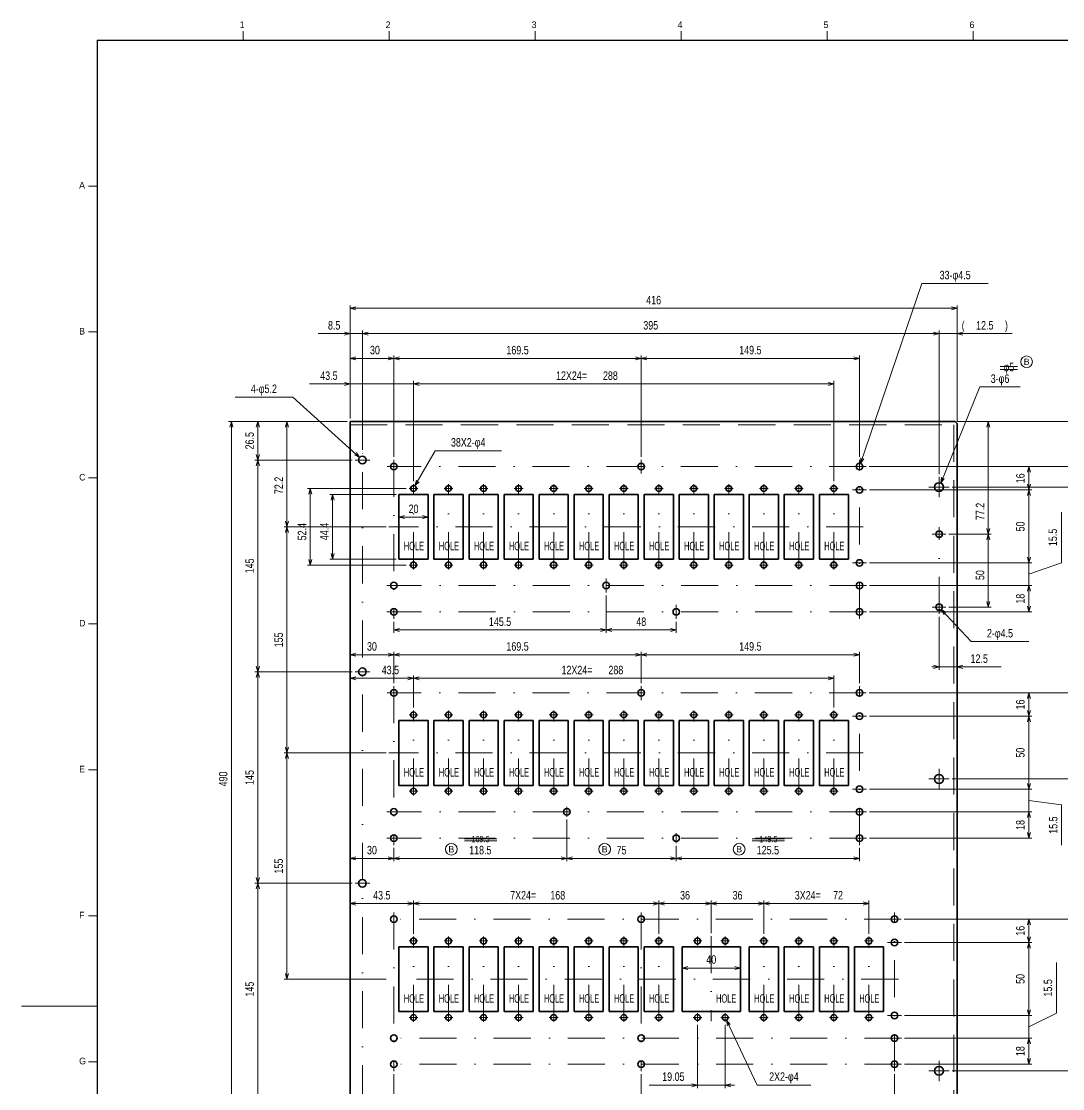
# Model space of a CAD drawing. Header units: millimetres. Extents: x 10 to 832, y 7 to 590.
# Drawn here: x 9.5 to 366.2, y 224.8 to 590.4 of the extents above; entities that cross this region are included whole.
import ezdxf
from ezdxf.enums import TextEntityAlignment as Align

# ---------------------------------------------------------------- set-up
doc = ezdxf.new("R2010")
doc.units = ezdxf.units.MM
doc.linetypes.add('DASHDOT', pattern=[25.3, 12.7, -6.3, 0, -6.3])
doc.linetypes.add('DASHED', pattern=[19, 12.7, -6.3])
for name, color, linetype in [('GR1_01', 7, 'Continuous'), ('GR1_05', 7, 'Continuous'), ('GR1_16', 7, 'Continuous'), ('図面枠B6M', 7, 'Continuous')]:
    doc.layers.add(name, color=color, linetype=linetype)
doc.styles.add('HG丸ｺﾞｼｯｸM-PRO', font='')
doc.styles.get('HG丸ｺﾞｼｯｸM-PRO').set_extended_font_data('HG丸ｺﾞｼｯｸM-PRO')

# ---------------------------------------------------------------- blocks, each defined once
blk = doc.blocks.new('BLKF023')
at = {"layer": '図面枠B6M', "color": 4, "linetype": 'Continuous', "lineweight": 13}
for p, q in [((85.5, 587), (85.5, 584)), ((135.5, 587), (135.5, 584)), ((185.5, 587), (185.5, 584)), ((235.5, 587), (235.5, 584)), ((285.5, 587), (285.5, 584)), ((335.5, 587), (335.5, 584)), ((32.5, 534), (35.5, 534)), ((32.5, 484), (35.5, 484)), ((32.5, 434), (35.5, 434)), ((32.5, 384), (35.5, 384)), ((32.5, 334), (35.5, 334)), ((32.5, 284), (35.5, 284)), ((9.5, 253), (35.5, 253)), ((32.5, 234), (35.5, 234))]:
    blk.add_line(p, q, dxfattribs=at)
at = {"layer": '図面枠B6M', "color": 2, "linetype": 'Continuous', "lineweight": 25}
for q in [(35.5, 15), (831.5, 584)]:
    blk.add_line((35.5, 584), q, dxfattribs=at)
at = {"layer": '図面枠B6M', "color": 4, "linetype": 'Continuous', "lineweight": 13, "style": 'HG丸ｺﾞｼｯｸM-PRO'}
for s, width, p in [('1', 1.003994, (84.29, 587.45)), ('2', 1.003994, (134.3, 587.45)), ('3', 1.003994, (184.29, 587.45)), ('4', 1.003994, (234.29, 587.45)), ('5', 1.003994, (284.29, 587.45)), ('6', 1.003994, (334.29, 587.45)), ('A', 1.002405, (29.29, 532.45)), ('B', 1.004704, (29.29, 482.45)), ('C', 1.001214, (29.29, 432.45)), ('D', 1.002334, (29.29, 382.45)), ('E', 1.001589, (29.29, 332.45)), ('F', 0.998986, (29.29, 282.45)), ('G', 1.003714, (29.29, 232.45))]:
    blk.add_text(s, height=2.25, dxfattribs=dict(at, width=width)).set_placement(p, align=Align.BOTTOM_LEFT)
blk = doc.blocks.new('FXTIP_ARROW_S')
at = {"color": 0, "linetype": 'Continuous', "lineweight": -2}
for q in [(-1, 0), (-0.97, 0.26), (-0.97, -0.26)]:
    blk.add_line((0, 0), q, dxfattribs=at)
blk = doc.blocks.new('FXTIP_ARROW_E')
at = {"color": 0, "linetype": 'Continuous', "lineweight": -2}
for q in [(-1, 0), (-0.97, 0.26), (-0.97, -0.26)]:
    blk.add_line((0, 0), q, dxfattribs=at)
blk = doc.blocks.new('BLKF082')
at = {"layer": 'GR1_05', "color": 4, "linetype": 'Continuous', "lineweight": 13}
blk.add_circle((353.84, 473.79), 2, dxfattribs=at)
at = {"layer": 'GR1_05', "color": 4, "linetype": 'Continuous', "lineweight": 13, "style": 'HG丸ｺﾞｼｯｸM-PRO', "width": 1.04272}
blk.add_text('B', height=2.18, dxfattribs=at).set_placement((353.84, 473.79), align=Align.MIDDLE_CENTER)
blk = doc.blocks.new('BLKF083')
at = {"layer": 'GR1_05', "color": 4, "linetype": 'Continuous', "lineweight": 13}
blk.add_circle((156.79, 306.79), 2, dxfattribs=at)
at = {"layer": 'GR1_05', "color": 4, "linetype": 'Continuous', "lineweight": 13, "style": 'HG丸ｺﾞｼｯｸM-PRO', "width": 1.04272}
blk.add_text('B', height=2.18, dxfattribs=at).set_placement((156.79, 306.79), align=Align.MIDDLE_CENTER)
blk = doc.blocks.new('BLKF084')
at = {"layer": 'GR1_05', "color": 4, "linetype": 'Continuous', "lineweight": 13}
blk.add_circle((255.38, 306.79), 2, dxfattribs=at)
at = {"layer": 'GR1_05', "color": 4, "linetype": 'Continuous', "lineweight": 13, "style": 'HG丸ｺﾞｼｯｸM-PRO', "width": 1.04272}
blk.add_text('B', height=2.18, dxfattribs=at).set_placement((255.38, 306.79), align=Align.MIDDLE_CENTER)
blk = doc.blocks.new('BLKF085')
at = {"layer": 'GR1_05', "color": 4, "linetype": 'Continuous', "lineweight": 13}
blk.add_circle((209.31, 306.79), 2, dxfattribs=at)
at = {"layer": 'GR1_05', "color": 4, "linetype": 'Continuous', "lineweight": 13, "style": 'HG丸ｺﾞｼｯｸM-PRO', "width": 1.04272}
blk.add_text('B', height=2.18, dxfattribs=at).set_placement((209.31, 306.79), align=Align.MIDDLE_CENTER)
blk = doc.blocks.new('BLKF106')
at = {"layer": 'GR1_01', "color": 3, "linetype": 'Continuous', "lineweight": 35}
for p, q in [((328.94, 453.37), (122.09, 453.37)), ((122.09, 208.37), (122.09, 453.37)), ((330.09, 209.52), (330.09, 452.22)), ((328.94, 208.37), (122.09, 208.37))]:
    blk.add_line(p, q, dxfattribs=at)
at = {"layer": 'GR1_01', "color": 4, "linetype": 'DASHED', "lineweight": 13}
for p, q in [((122.09, 452.22), (328.94, 452.22)), ((328.94, 452.22), (328.94, 209.52)), ((328.94, 209.52), (122.09, 209.52))]:
    blk.add_line(p, q, dxfattribs=at)
at = {"layer": 'GR1_01', "color": 3, "linetype": 'Continuous', "lineweight": 35}
for centre, start, end in [((328.94, 452.22), 0, 90), ((328.94, 209.52), 270, 0)]:
    blk.add_arc(centre, 1.15, start, end, dxfattribs=at)
blk = doc.blocks.new('BLKF107')
at = {"layer": 'GR1_01', "color": 3, "linetype": 'Continuous', "lineweight": 35}
for p, q in [((148.84, 428.37), (138.84, 428.37)), ((138.84, 428.37), (138.84, 406.17)), ((148.84, 406.17), (148.84, 428.37)), ((160.84, 428.37), (150.84, 428.37)), ((150.84, 428.37), (150.84, 406.17)), ((160.84, 406.17), (160.84, 428.37)), ((172.84, 428.37), (162.84, 428.37)), ((162.84, 428.37), (162.84, 406.17)), ((172.84, 406.17), (172.84, 428.37)), ((184.84, 428.37), (174.84, 428.37)), ((174.84, 428.37), (174.84, 406.17)), ((184.84, 406.17), (184.84, 428.37)), ((196.84, 428.37), (186.84, 428.37)), ((186.84, 428.37), (186.84, 406.17)), ((196.84, 406.17), (196.84, 428.37)), ((208.84, 428.37), (198.84, 428.37)), ((198.84, 428.37), (198.84, 406.17)), ((208.84, 406.17), (208.84, 428.37)), ((220.84, 428.37), (210.84, 428.37)), ((210.84, 428.37), (210.84, 406.17)), ((220.84, 406.17), (220.84, 428.37)), ((232.84, 428.37), (222.84, 428.37)), ((222.84, 428.37), (222.84, 406.17)), ((232.84, 406.17), (232.84, 428.37)), ((244.84, 428.37), (234.84, 428.37)), ((234.84, 428.37), (234.84, 406.17)), ((244.84, 406.17), (244.84, 428.37)), ((256.84, 428.37), (246.84, 428.37)), ((246.84, 428.37), (246.84, 406.17)), ((256.84, 406.17), (256.84, 428.37)), ((268.84, 428.37), (258.84, 428.37)), ((258.84, 428.37), (258.84, 406.17)), ((268.84, 406.17), (268.84, 428.37)), ((280.84, 428.37), (270.84, 428.37)), ((270.84, 428.37), (270.84, 406.17)), ((280.84, 406.17), (280.84, 428.37)), ((292.84, 428.37), (282.84, 428.37)), ((282.84, 428.37), (282.84, 406.17)), ((292.84, 406.17), (292.84, 428.37)), ((138.84, 406.17), (148.84, 406.17)), ((150.84, 406.17), (160.84, 406.17)), ((162.84, 406.17), (172.84, 406.17)), ((174.84, 406.17), (184.84, 406.17)), ((186.84, 406.17), (196.84, 406.17)), ((198.84, 406.17), (208.84, 406.17)), ((210.84, 406.17), (220.84, 406.17)), ((222.84, 406.17), (232.84, 406.17)), ((234.84, 406.17), (244.84, 406.17)), ((246.84, 406.17), (256.84, 406.17)), ((258.84, 406.17), (268.84, 406.17)), ((270.84, 406.17), (280.84, 406.17)), ((282.84, 406.17), (292.84, 406.17))]:
    blk.add_line(p, q, dxfattribs=at)
for centre in [(143.84, 430.37), (155.84, 430.37), (167.84, 430.37), (179.84, 430.37), (191.84, 430.37), (203.84, 430.37), (215.84, 430.37), (227.84, 430.37), (239.84, 430.37), (251.84, 430.37), (263.84, 430.37), (275.84, 430.37), (287.84, 430.37), (143.84, 404.17), (155.84, 404.17), (167.84, 404.17), (179.84, 404.17), (191.84, 404.17), (203.84, 404.17), (215.84, 404.17), (227.84, 404.17), (239.84, 404.17), (251.84, 404.17), (263.84, 404.17), (275.84, 404.17), (287.84, 404.17)]:
    blk.add_circle(centre, 1, dxfattribs=at)
blk = doc.blocks.new('BLKF108')
at = {"layer": 'GR1_01', "color": 3, "linetype": 'Continuous', "lineweight": 35}
for p, q in [((148.84, 350.87), (138.84, 350.87)), ((138.84, 350.87), (138.84, 328.67)), ((148.84, 328.67), (148.84, 350.87)), ((160.84, 350.87), (150.84, 350.87)), ((150.84, 350.87), (150.84, 328.67)), ((160.84, 328.67), (160.84, 350.87)), ((172.84, 350.87), (162.84, 350.87)), ((162.84, 350.87), (162.84, 328.67)), ((172.84, 328.67), (172.84, 350.87)), ((184.84, 350.87), (174.84, 350.87)), ((174.84, 350.87), (174.84, 328.67)), ((184.84, 328.67), (184.84, 350.87)), ((196.84, 350.87), (186.84, 350.87)), ((186.84, 350.87), (186.84, 328.67)), ((196.84, 328.67), (196.84, 350.87)), ((208.84, 350.87), (198.84, 350.87)), ((198.84, 350.87), (198.84, 328.67)), ((208.84, 328.67), (208.84, 350.87)), ((220.84, 350.87), (210.84, 350.87)), ((210.84, 350.87), (210.84, 328.67)), ((220.84, 328.67), (220.84, 350.87)), ((232.84, 350.87), (222.84, 350.87)), ((222.84, 350.87), (222.84, 328.67)), ((232.84, 328.67), (232.84, 350.87)), ((244.84, 350.87), (234.84, 350.87)), ((234.84, 350.87), (234.84, 328.67)), ((244.84, 328.67), (244.84, 350.87)), ((256.84, 350.87), (246.84, 350.87)), ((246.84, 350.87), (246.84, 328.67)), ((256.84, 328.67), (256.84, 350.87)), ((268.84, 350.87), (258.84, 350.87)), ((258.84, 350.87), (258.84, 328.67)), ((268.84, 328.67), (268.84, 350.87)), ((280.84, 350.87), (270.84, 350.87)), ((270.84, 350.87), (270.84, 328.67)), ((280.84, 328.67), (280.84, 350.87)), ((292.84, 350.87), (282.84, 350.87)), ((282.84, 350.87), (282.84, 328.67)), ((292.84, 328.67), (292.84, 350.87)), ((138.84, 328.67), (148.84, 328.67)), ((150.84, 328.67), (160.84, 328.67)), ((162.84, 328.67), (172.84, 328.67)), ((174.84, 328.67), (184.84, 328.67)), ((186.84, 328.67), (196.84, 328.67)), ((198.84, 328.67), (208.84, 328.67)), ((210.84, 328.67), (220.84, 328.67)), ((222.84, 328.67), (232.84, 328.67)), ((234.84, 328.67), (244.84, 328.67)), ((246.84, 328.67), (256.84, 328.67)), ((258.84, 328.67), (268.84, 328.67)), ((270.84, 328.67), (280.84, 328.67)), ((282.84, 328.67), (292.84, 328.67))]:
    blk.add_line(p, q, dxfattribs=at)
for centre in [(143.84, 352.87), (155.84, 352.87), (167.84, 352.87), (179.84, 352.87), (191.84, 352.87), (203.84, 352.87), (215.84, 352.87), (227.84, 352.87), (239.84, 352.87), (251.84, 352.87), (263.84, 352.87), (275.84, 352.87), (287.84, 352.87), (143.84, 326.67), (155.84, 326.67), (167.84, 326.67), (179.84, 326.67), (191.84, 326.67), (203.84, 326.67), (215.84, 326.67), (227.84, 326.67), (239.84, 326.67), (251.84, 326.67), (263.84, 326.67), (275.84, 326.67), (287.84, 326.67)]:
    blk.add_circle(centre, 1, dxfattribs=at)
blk = doc.blocks.new('BLKF109')
at = {"layer": 'GR1_01', "color": 3, "linetype": 'Continuous', "lineweight": 35}
for p, q in [((148.84, 273.37), (138.84, 273.37)), ((138.84, 273.37), (138.84, 251.17)), ((148.84, 251.17), (148.84, 273.37)), ((160.84, 273.37), (150.84, 273.37)), ((150.84, 273.37), (150.84, 251.17)), ((160.84, 251.17), (160.84, 273.37)), ((172.84, 273.37), (162.84, 273.37)), ((162.84, 273.37), (162.84, 251.17)), ((172.84, 251.17), (172.84, 273.37)), ((184.84, 273.37), (174.84, 273.37)), ((174.84, 273.37), (174.84, 251.17)), ((184.84, 251.17), (184.84, 273.37)), ((196.84, 273.37), (186.84, 273.37)), ((186.84, 273.37), (186.84, 251.17)), ((196.84, 251.17), (196.84, 273.37)), ((208.84, 273.37), (198.84, 273.37)), ((198.84, 273.37), (198.84, 251.17)), ((208.84, 251.17), (208.84, 273.37)), ((220.84, 273.37), (210.84, 273.37)), ((210.84, 273.37), (210.84, 251.17)), ((220.84, 251.17), (220.84, 273.37)), ((232.84, 273.37), (222.84, 273.37)), ((222.84, 273.37), (222.84, 251.17)), ((232.84, 251.17), (232.84, 273.37)), ((255.84, 273.37), (235.84, 273.37)), ((235.84, 273.37), (235.84, 251.17)), ((255.84, 251.17), (255.84, 273.37)), ((268.84, 273.37), (258.84, 273.37)), ((258.84, 273.37), (258.84, 251.17)), ((268.84, 251.17), (268.84, 273.37)), ((280.84, 273.37), (270.84, 273.37)), ((270.84, 273.37), (270.84, 251.17)), ((280.84, 251.17), (280.84, 273.37)), ((292.84, 273.37), (282.84, 273.37)), ((282.84, 273.37), (282.84, 251.17)), ((292.84, 251.17), (292.84, 273.37)), ((304.84, 273.37), (294.84, 273.37)), ((294.84, 273.37), (294.84, 251.17)), ((304.84, 251.17), (304.84, 273.37)), ((138.84, 251.17), (148.84, 251.17)), ((150.84, 251.17), (160.84, 251.17)), ((162.84, 251.17), (172.84, 251.17)), ((174.84, 251.17), (184.84, 251.17)), ((186.84, 251.17), (196.84, 251.17)), ((198.84, 251.17), (208.84, 251.17)), ((210.84, 251.17), (220.84, 251.17)), ((222.84, 251.17), (232.84, 251.17)), ((235.84, 251.17), (255.84, 251.17)), ((258.84, 251.17), (268.84, 251.17)), ((270.84, 251.17), (280.84, 251.17)), ((282.84, 251.17), (292.84, 251.17)), ((294.84, 251.17), (304.84, 251.17))]:
    blk.add_line(p, q, dxfattribs=at)
for centre in [(143.84, 275.37), (155.84, 275.37), (167.84, 275.37), (179.84, 275.37), (191.84, 275.37), (203.84, 275.37), (215.84, 275.37), (227.84, 275.37), (241.08, 275.37), (250.61, 275.37), (263.84, 275.37), (275.84, 275.37), (287.84, 275.37), (299.84, 275.37), (143.84, 249.17), (155.84, 249.17), (167.84, 249.17), (179.84, 249.17), (191.84, 249.17), (203.84, 249.17), (215.84, 249.17), (227.84, 249.17), (241.08, 249.17), (250.61, 249.17), (263.84, 249.17), (275.84, 249.17), (287.84, 249.17), (299.84, 249.17)]:
    blk.add_circle(centre, 1, dxfattribs=at)

msp = doc.modelspace()

# ---------------------------------------------------------------- linework, layer by layer
at = {"layer": 'GR1_01', "color": 4, "linetype": 'DASHDOT', "lineweight": 13}
for p, q in [((126.34, 220.07), (126.34, 442.67)), ((128.89, 440.12), (123.79, 440.12)), ((137.09, 440.17), (137.09, 385.74)), ((221.84, 435.57), (221.84, 440.17)), ((296.59, 385.74), (296.59, 440.17)), ((298.89, 437.87), (134.79, 437.87)), ((143.84, 428.87), (143.84, 431.87)), ((143.84, 402.67), (143.84, 431.87)), ((155.84, 428.87), (155.84, 431.87)), ((155.84, 402.67), (155.84, 431.87)), ((167.84, 428.87), (167.84, 431.87)), ((167.84, 402.67), (167.84, 431.87)), ((179.84, 428.87), (179.84, 431.87)), ((179.84, 402.67), (179.84, 431.87)), ((191.84, 428.87), (191.84, 431.87)), ((191.84, 402.67), (191.84, 431.87)), ((203.84, 428.87), (203.84, 431.87)), ((203.84, 402.67), (203.84, 431.87)), ((215.84, 428.87), (215.84, 431.87)), ((215.84, 402.67), (215.84, 431.87)), ((227.84, 428.87), (227.84, 431.87)), ((227.84, 402.67), (227.84, 431.87)), ((239.84, 428.87), (239.84, 431.87)), ((239.84, 402.67), (239.84, 431.87)), ((251.84, 428.87), (251.84, 431.87)), ((251.84, 402.67), (251.84, 431.87)), ((263.84, 428.87), (263.84, 431.87)), ((263.84, 402.67), (263.84, 431.87)), ((275.84, 428.87), (275.84, 431.87)), ((275.84, 402.67), (275.84, 431.87)), ((287.84, 402.67), (287.84, 431.87)), ((323.84, 427.39), (323.84, 434.34)), ((145.34, 430.37), (142.34, 430.37)), ((157.34, 430.37), (154.34, 430.37)), ((169.34, 430.37), (166.34, 430.37)), ((181.34, 430.37), (178.34, 430.37)), ((193.34, 430.37), (190.34, 430.37)), ((205.34, 430.37), (202.34, 430.37)), ((217.34, 430.37), (214.34, 430.37)), ((229.34, 430.37), (226.34, 430.37)), ((241.34, 430.37), (238.34, 430.37)), ((253.34, 430.37), (250.34, 430.37)), ((265.34, 430.37), (262.34, 430.37)), ((277.34, 430.37), (274.34, 430.37)), ((289.34, 430.37), (286.34, 430.37)), ((298.97, 429.87), (294.22, 429.87)), ((327.32, 430.87), (320.37, 430.87)), ((297.91, 417.27), (135.43, 417.27)), ((323.84, 387.39), (323.84, 417.14)), ((326.22, 414.77), (321.47, 414.77)), ((145.34, 404.17), (142.34, 404.17)), ((143.84, 402.67), (143.84, 405.67)), ((157.34, 404.17), (154.34, 404.17)), ((155.84, 402.67), (155.84, 405.67)), ((169.34, 404.17), (166.34, 404.17)), ((167.84, 402.67), (167.84, 405.67)), ((181.34, 404.17), (178.34, 404.17)), ((179.84, 402.67), (179.84, 405.67)), ((193.34, 404.17), (190.34, 404.17)), ((191.84, 402.67), (191.84, 405.67)), ((205.34, 404.17), (202.34, 404.17)), ((203.84, 402.67), (203.84, 405.67)), ((217.34, 404.17), (214.34, 404.17)), ((215.84, 402.67), (215.84, 405.67)), ((229.34, 404.17), (226.34, 404.17)), ((227.84, 402.67), (227.84, 405.67)), ((241.34, 404.17), (238.34, 404.17)), ((239.84, 402.67), (239.84, 405.67)), ((253.34, 404.17), (250.34, 404.17)), ((251.84, 402.67), (251.84, 405.67)), ((265.34, 404.17), (262.34, 404.17)), ((263.84, 402.67), (263.84, 405.67)), ((277.34, 404.17), (274.34, 404.17)), ((275.84, 402.67), (275.84, 405.67)), ((289.34, 404.17), (286.34, 404.17)), ((298.97, 404.87), (294.22, 404.87)), ((209.84, 394.74), (209.84, 399.49)), ((298.97, 397.12), (134.72, 397.12)), ((298.97, 388.12), (134.72, 388.12)), ((233.84, 385.74), (233.84, 390.49)), ((326.22, 389.77), (321.47, 389.77)), ((128.89, 367.62), (123.79, 367.62)), ((137.09, 362.67), (137.09, 308.24)), ((221.84, 357.84), (221.84, 362.67)), ((296.59, 308.24), (296.59, 362.67)), ((298.89, 360.37), (134.79, 360.37)), ((145.34, 352.87), (142.34, 352.87)), ((143.84, 351.37), (143.84, 354.37)), ((143.84, 325.17), (143.84, 354.37)), ((157.34, 352.87), (154.34, 352.87)), ((155.84, 351.37), (155.84, 354.37)), ((155.84, 325.17), (155.84, 354.37)), ((169.34, 352.87), (166.34, 352.87)), ((167.84, 351.37), (167.84, 354.37)), ((167.84, 325.17), (167.84, 354.37)), ((181.34, 352.87), (178.34, 352.87)), ((179.84, 351.37), (179.84, 354.37)), ((179.84, 325.17), (179.84, 354.37)), ((193.34, 352.87), (190.34, 352.87)), ((191.84, 351.37), (191.84, 354.37)), ((191.84, 325.17), (191.84, 354.37)), ((205.34, 352.87), (202.34, 352.87)), ((203.84, 351.37), (203.84, 354.37)), ((203.84, 325.17), (203.84, 354.37)), ((217.34, 352.87), (214.34, 352.87)), ((215.84, 351.37), (215.84, 354.37)), ((215.84, 325.17), (215.84, 354.37)), ((229.34, 352.87), (226.34, 352.87)), ((227.84, 351.37), (227.84, 354.37)), ((227.84, 325.17), (227.84, 354.37)), ((241.34, 352.87), (238.34, 352.87)), ((239.84, 351.37), (239.84, 354.37)), ((239.84, 325.17), (239.84, 354.37)), ((253.34, 352.87), (250.34, 352.87)), ((251.84, 351.37), (251.84, 354.37)), ((251.84, 325.17), (251.84, 354.37)), ((265.34, 352.87), (262.34, 352.87)), ((263.84, 351.37), (263.84, 354.37)), ((263.84, 325.17), (263.84, 354.37)), ((277.34, 352.87), (274.34, 352.87)), ((275.84, 351.37), (275.84, 354.37)), ((275.84, 325.17), (275.84, 354.37)), ((289.34, 352.87), (286.34, 352.87)), ((287.84, 351.37), (287.84, 354.37)), ((287.84, 325.17), (287.84, 354.37)), ((298.97, 352.37), (294.22, 352.37)), ((297.91, 339.77), (135.43, 339.77)), ((323.84, 327.39), (323.84, 334.34)), ((327.32, 330.87), (320.37, 330.87)), ((145.34, 326.67), (142.34, 326.67)), ((143.84, 325.17), (143.84, 328.17)), ((157.34, 326.67), (154.34, 326.67)), ((155.84, 325.17), (155.84, 328.17)), ((169.34, 326.67), (166.34, 326.67)), ((167.84, 325.17), (167.84, 328.17)), ((181.34, 326.67), (178.34, 326.67)), ((179.84, 325.17), (179.84, 328.17)), ((193.34, 326.67), (190.34, 326.67)), ((191.84, 325.17), (191.84, 328.17)), ((205.34, 326.67), (202.34, 326.67)), ((203.84, 325.17), (203.84, 328.17)), ((217.34, 326.67), (214.34, 326.67)), ((215.84, 325.17), (215.84, 328.17)), ((229.34, 326.67), (226.34, 326.67)), ((227.84, 325.17), (227.84, 328.17)), ((241.34, 326.67), (238.34, 326.67)), ((239.84, 325.17), (239.84, 328.17)), ((253.34, 326.67), (250.34, 326.67)), ((251.84, 325.17), (251.84, 328.17)), ((265.34, 326.67), (262.34, 326.67)), ((263.84, 325.17), (263.84, 328.17)), ((277.34, 326.67), (274.34, 326.67)), ((275.84, 325.17), (275.84, 328.17)), ((289.34, 326.67), (286.34, 326.67)), ((287.84, 325.17), (287.84, 328.17)), ((298.97, 327.37), (294.22, 327.37)), ((298.97, 319.62), (134.72, 319.62)), ((196.34, 317.93), (196.34, 321.31)), ((233.84, 308.93), (233.84, 312.31)), ((298.97, 310.62), (134.72, 310.62)), ((128.89, 295.12), (123.79, 295.12)), ((310.89, 282.87), (134.79, 282.87)), ((137.09, 285.17), (137.09, 230.74)), ((221.84, 285.17), (221.84, 230.74)), ((308.59, 230.74), (308.59, 285.17)), ((145.34, 275.37), (142.34, 275.37)), ((143.84, 273.87), (143.84, 276.87)), ((143.84, 247.67), (143.84, 276.87)), ((157.34, 275.37), (154.34, 275.37)), ((155.84, 273.87), (155.84, 276.87)), ((155.84, 247.67), (155.84, 276.87)), ((169.34, 275.37), (166.34, 275.37)), ((167.84, 273.87), (167.84, 276.87)), ((167.84, 247.67), (167.84, 276.87)), ((181.34, 275.37), (178.34, 275.37)), ((179.84, 273.87), (179.84, 276.87)), ((179.84, 247.67), (179.84, 276.87)), ((193.34, 275.37), (190.34, 275.37)), ((191.84, 273.87), (191.84, 276.87)), ((191.84, 247.67), (191.84, 276.87)), ((205.34, 275.37), (202.34, 275.37)), ((203.84, 273.87), (203.84, 276.87)), ((203.84, 247.67), (203.84, 276.87)), ((217.34, 275.37), (214.34, 275.37)), ((215.84, 273.87), (215.84, 276.87)), ((215.84, 247.67), (215.84, 276.87)), ((229.34, 275.37), (226.34, 275.37)), ((227.84, 273.87), (227.84, 276.87)), ((227.84, 247.67), (227.84, 276.87)), ((242.58, 275.37), (239.58, 275.37)), ((241.08, 273.87), (241.08, 276.87)), ((241.08, 273.87), (241.08, 276.87)), ((245.84, 277.07), (245.84, 247.87)), ((252.11, 275.37), (249.11, 275.37)), ((250.61, 273.87), (250.61, 276.87)), ((250.61, 273.87), (250.61, 276.87)), ((265.34, 275.37), (262.34, 275.37)), ((263.84, 273.87), (263.84, 276.87)), ((263.84, 247.67), (263.84, 276.87)), ((277.34, 275.37), (274.34, 275.37)), ((275.84, 273.87), (275.84, 276.87)), ((275.84, 247.67), (275.84, 276.87)), ((289.34, 275.37), (286.34, 275.37)), ((287.84, 273.87), (287.84, 276.87)), ((287.84, 247.67), (287.84, 276.87)), ((301.34, 275.37), (298.34, 275.37)), ((299.84, 273.87), (299.84, 276.87)), ((299.84, 247.67), (299.84, 276.87)), ((310.97, 274.87), (306.22, 274.87)), ((309.91, 262.27), (135.43, 262.27)), ((145.34, 249.17), (142.34, 249.17)), ((143.84, 247.67), (143.84, 250.67)), ((157.34, 249.17), (154.34, 249.17)), ((155.84, 247.67), (155.84, 250.67)), ((169.34, 249.17), (166.34, 249.17)), ((167.84, 247.67), (167.84, 250.67)), ((181.34, 249.17), (178.34, 249.17)), ((179.84, 247.67), (179.84, 250.67)), ((193.34, 249.17), (190.34, 249.17)), ((191.84, 247.67), (191.84, 250.67)), ((205.34, 249.17), (202.34, 249.17)), ((203.84, 247.67), (203.84, 250.67)), ((217.34, 249.17), (214.34, 249.17)), ((215.84, 247.67), (215.84, 250.67)), ((229.34, 249.17), (226.34, 249.17)), ((227.84, 247.67), (227.84, 250.67)), ((242.58, 249.17), (239.58, 249.17)), ((241.08, 247.67), (241.08, 250.67)), ((241.08, 247.67), (241.08, 250.67)), ((252.11, 249.17), (249.11, 249.17)), ((250.61, 247.67), (250.61, 250.67)), ((250.61, 247.67), (250.61, 250.67)), ((265.34, 249.17), (262.34, 249.17)), ((263.84, 247.67), (263.84, 250.67)), ((277.34, 249.17), (274.34, 249.17)), ((275.84, 247.67), (275.84, 250.67)), ((289.34, 249.17), (286.34, 249.17)), ((287.84, 247.67), (287.84, 250.67)), ((301.34, 249.17), (298.34, 249.17)), ((299.84, 247.67), (299.84, 250.67)), ((310.97, 249.87), (306.22, 249.87)), ((310.97, 242.12), (134.72, 242.12)), ((323.84, 227.39), (323.84, 234.34)), ((310.97, 233.12), (134.72, 233.12)), ((327.32, 230.87), (320.37, 230.87))]:
    msp.add_line(p, q, dxfattribs=at)
at = {"layer": 'GR1_01', "color": 3, "linetype": 'Continuous', "lineweight": 35}
for centre, radius in [((126.34, 440.12), 1.3), ((137.09, 437.87), 1.12), ((221.84, 437.87), 1.12), ((296.59, 437.87), 1.12), ((323.84, 430.87), 1.5), ((296.59, 429.87), 1.12), ((323.84, 414.77), 1.12), ((296.59, 404.87), 1.12), ((137.09, 397.12), 1.12), ((209.84, 397.12), 1.12), ((296.59, 397.12), 1.12), ((137.09, 388.12), 1.12), ((233.84, 388.12), 1.12), ((296.59, 388.12), 1.12), ((323.84, 389.77), 1.12), ((126.34, 367.62), 1.3), ((137.09, 360.37), 1.12), ((221.84, 360.37), 1.12), ((296.59, 360.37), 1.12), ((296.59, 352.37), 1.12), ((323.84, 330.87), 1.5), ((296.59, 327.37), 1.12), ((137.09, 319.62), 1.12), ((196.34, 319.62), 1.12), ((296.59, 319.62), 1.12), ((137.09, 310.62), 1.12), ((233.84, 310.62), 1.12), ((296.59, 310.62), 1.12), ((126.34, 295.12), 1.3), ((137.09, 282.87), 1.12), ((221.84, 282.87), 1.12), ((308.59, 282.87), 1.12), ((308.59, 274.87), 1.12), ((308.59, 249.87), 1.12), ((137.09, 242.12), 1.12), ((221.84, 242.12), 1.12), ((308.59, 242.12), 1.12), ((137.09, 233.12), 1.12), ((221.84, 233.12), 1.12), ((308.59, 233.12), 1.12), ((323.84, 230.87), 1.5)]:
    msp.add_circle(centre, radius, dxfattribs=at)
at = {"layer": 'GR1_05', "color": 4, "linetype": 'Continuous', "lineweight": 13}
for p, q in [((344.8, 472.17), (350.72, 472.17)), ((344.8, 471.17), (350.72, 471.17)), ((161.25, 310.41), (172.35, 310.41)), ((161.25, 309.66), (172.35, 309.66)), ((259.83, 310.41), (270.93, 310.41)), ((259.83, 309.66), (270.93, 309.66))]:
    msp.add_line(p, q, dxfattribs=at)
at = {"layer": 'GR1_16', "color": 4, "linetype": 'Continuous', "lineweight": 13}
for p, q in [((296.96, 438.93), (318, 500.66)), ((318, 500.66), (340.72, 500.66)), ((122.09, 454.37), (122.09, 493.1)), ((122.09, 492.1), (330.09, 492.1)), ((330.09, 453.22), (330.09, 493.1)), ((111.21, 483.46), (122.09, 483.46)), ((122.09, 454.37), (122.09, 484.46)), ((122.09, 483.46), (126.34, 483.46)), ((126.34, 443.67), (126.34, 484.46)), ((126.34, 483.46), (323.84, 483.46)), ((323.84, 435.34), (323.84, 484.46)), ((323.84, 483.46), (330.09, 483.46)), ((330.09, 453.22), (330.09, 484.46)), ((330.09, 483.46), (348.94, 483.46)), ((122.09, 454.37), (122.09, 475.97)), ((137.09, 441.17), (137.09, 475.97)), ((221.84, 441.17), (221.84, 475.97)), ((296.59, 441.17), (296.59, 475.97)), ((122.09, 474.97), (137.09, 474.97)), ((137.09, 474.97), (221.84, 474.97)), ((221.84, 474.97), (296.59, 474.97)), ((108.25, 466.22), (122.09, 466.22)), ((122.09, 454.37), (122.09, 467.22)), ((122.09, 466.22), (143.84, 466.22)), ((143.84, 432.87), (143.84, 467.22)), ((143.84, 466.22), (287.84, 466.22)), ((287.84, 432.87), (287.84, 467.22)), ((324.41, 432.26), (337.82, 465.17)), ((337.82, 465.17), (351.66, 465.17)), ((102.45, 461.7), (82.69, 461.7)), ((125.38, 440.99), (102.45, 461.7)), ((121.09, 453.37), (80.46, 453.37)), ((81.46, 208.37), (81.46, 453.37)), ((121.09, 453.37), (89.5, 453.37)), ((90.5, 440.12), (90.5, 453.37)), ((121.09, 453.37), (99.48, 453.37)), ((100.48, 417.27), (100.48, 453.37)), ((329.94, 453.37), (397.38, 453.37)), ((329.94, 453.37), (374.19, 453.37)), ((329.94, 453.37), (341.72, 453.37)), ((329.94, 453.37), (385.32, 453.37)), ((340.72, 414.77), (340.72, 453.37)), ((144.34, 431.24), (151.2, 443.24)), ((151.2, 443.24), (173.92, 443.24)), ((122.79, 440.12), (89.5, 440.12)), ((90.5, 367.62), (90.5, 440.12)), ((299.89, 437.87), (374.19, 437.87)), ((299.89, 437.87), (355.64, 437.87)), ((354.64, 429.87), (354.64, 437.87)), ((141.34, 430.37), (107.48, 430.37)), ((108.48, 404.17), (108.48, 430.37)), ((137.84, 428.37), (115.13, 428.37)), ((116.13, 406.17), (116.13, 428.37)), ((299.97, 429.87), (355.64, 429.87)), ((328.32, 430.87), (385.32, 430.87)), ((354.64, 404.87), (354.64, 429.87)), ((138.84, 420.59), (148.84, 420.59)), ((365.75, 404.97), (365.75, 422.27)), ((134.43, 417.27), (99.48, 417.27)), ((100.48, 339.77), (100.48, 417.27)), ((327.22, 414.77), (341.72, 414.77)), ((340.72, 389.77), (340.72, 414.77)), ((137.84, 406.17), (115.13, 406.17)), ((141.34, 404.17), (107.48, 404.17)), ((299.97, 404.87), (355.64, 404.87)), ((354.64, 400.99), (365.75, 404.97)), ((354.64, 397.12), (354.64, 404.87)), ((299.97, 397.12), (355.64, 397.12)), ((354.64, 388.12), (354.64, 397.12)), ((209.84, 393.74), (209.84, 380.92)), ((299.97, 388.12), (355.64, 388.12)), ((324.61, 388.95), (334.84, 377.98)), ((327.22, 389.77), (341.72, 389.77)), ((137.09, 384.74), (137.09, 380.92)), ((233.84, 384.74), (233.84, 380.92)), ((323.84, 386.39), (323.84, 368.28)), ((137.09, 381.92), (209.84, 381.92)), ((209.84, 381.92), (233.84, 381.92)), ((334.84, 377.98), (354.6, 377.98)), ((122.79, 367.62), (89.5, 367.62)), ((90.5, 295.12), (90.5, 367.62)), ((143.84, 355.37), (143.84, 366.37)), ((287.84, 355.37), (287.84, 366.37)), ((321.34, 369.28), (323.84, 369.28)), ((323.84, 369.28), (330.09, 369.28)), ((330.09, 369.28), (345.13, 369.28)), ((122.09, 365.37), (143.84, 365.37)), ((143.84, 365.37), (287.84, 365.37)), ((299.89, 360.37), (374.19, 360.37)), ((299.89, 360.37), (355.64, 360.37)), ((354.64, 352.37), (354.64, 360.37)), ((299.97, 352.37), (355.64, 352.37)), ((354.64, 327.37), (354.64, 352.37)), ((134.43, 339.77), (99.48, 339.77)), ((100.48, 262.27), (100.48, 339.77)), ((328.32, 330.87), (385.32, 330.87)), ((299.97, 327.37), (355.64, 327.37)), ((354.64, 319.62), (354.64, 327.37)), ((354.64, 323.49), (365.77, 321.98)), ((365.77, 321.98), (365.77, 308.14)), ((299.97, 319.62), (355.64, 319.62)), ((354.64, 310.62), (354.64, 319.62)), ((196.34, 316.93), (196.34, 302.66)), ((137.09, 307.24), (137.09, 302.66)), ((233.84, 307.93), (233.84, 302.66)), ((296.59, 307.24), (296.59, 302.66)), ((299.97, 310.62), (355.64, 310.62)), ((122.09, 303.66), (137.09, 303.66)), ((137.09, 303.66), (196.34, 303.66)), ((196.34, 303.66), (233.84, 303.66)), ((233.84, 303.66), (296.59, 303.66)), ((122.79, 295.12), (89.5, 295.12)), ((90.5, 222.62), (90.5, 295.12)), ((143.84, 277.87), (143.84, 289.21)), ((227.84, 277.87), (227.84, 289.21)), ((245.84, 278.07), (245.84, 289.21)), ((263.84, 277.87), (263.84, 289.21)), ((299.84, 277.87), (299.84, 289.21)), ((122.09, 288.21), (143.84, 288.21)), ((143.84, 288.21), (227.84, 288.21)), ((227.84, 288.21), (245.84, 288.21)), ((245.84, 288.21), (263.84, 288.21)), ((263.84, 288.21), (299.84, 288.21)), ((311.89, 282.87), (374.19, 282.87)), ((311.89, 282.87), (355.64, 282.87)), ((354.64, 274.87), (354.64, 282.87)), ((311.97, 274.87), (355.64, 274.87)), ((354.64, 249.87), (354.64, 274.87)), ((364.08, 250.65), (364.08, 267.95)), ((235.84, 266.07), (255.84, 266.07)), ((134.43, 262.27), (99.48, 262.27)), ((311.97, 249.87), (355.64, 249.87)), ((354.64, 245.99), (364.08, 250.65)), ((354.64, 242.12), (354.64, 249.87)), ((241.08, 246.67), (241.08, 224.94)), ((250.61, 246.67), (250.61, 224.94)), ((251.03, 248.26), (261.53, 225.96)), ((311.97, 242.12), (355.64, 242.12)), ((354.64, 233.12), (354.64, 242.12)), ((311.97, 233.12), (355.64, 233.12)), ((328.32, 230.87), (385.32, 230.87)), ((137.09, 229.74), (137.09, 187.98)), ((221.84, 229.74), (221.84, 187.98)), ((308.59, 229.74), (308.59, 187.98)), ((224.6, 225.94), (241.08, 225.94)), ((241.08, 225.94), (250.61, 225.94)), ((250.61, 225.94), (253.73, 225.94)), ((261.53, 225.96), (279.89, 225.96))]:
    msp.add_line(p, q, dxfattribs=at)
at = {"layer": 'GR1_16', "color": 254, "linetype": 'Continuous', "lineweight": 13}
for p, q in [((122.09, 373.45), (137.09, 373.45)), ((137.09, 363.67), (137.09, 374.45)), ((137.09, 373.45), (221.84, 373.45)), ((221.84, 363.67), (221.84, 374.45)), ((221.84, 373.45), (296.59, 373.45)), ((296.59, 363.67), (296.59, 374.45))]:
    msp.add_line(p, q, dxfattribs=at)

# ---------------------------------------------------------------- block references
at = {"layer": 'GR1_01', "color": 3, "linetype": 'Continuous', "lineweight": 35}
for name in ['BLKF106', 'BLKF107', 'BLKF108', 'BLKF109']:
    msp.add_blockref(name, (0, 0), dxfattribs=at)
at = {"layer": 'GR1_05', "color": 4, "linetype": 'Continuous', "lineweight": 13}
for name in ['BLKF082', 'BLKF083', 'BLKF085', 'BLKF084']:
    msp.add_blockref(name, (0, 0), dxfattribs=at)
at = {"layer": 'GR1_16', "color": 4, "linetype": 'Continuous', "lineweight": 13, "xscale": 2, "yscale": 2}
for name, p, rotation in [('FXTIP_ARROW_S', (122.09, 492.1), 180), ('FXTIP_ARROW_E', (330.09, 492.1), 360), ('FXTIP_ARROW_E', (122.09, 483.46), 360), ('FXTIP_ARROW_S', (126.34, 483.46), 180), ('FXTIP_ARROW_E', (323.84, 483.46), 360), ('FXTIP_ARROW_S', (330.09, 483.46), 180), ('FXTIP_ARROW_S', (122.09, 474.97), 180), ('FXTIP_ARROW_E', (137.09, 474.97), 360), ('FXTIP_ARROW_S', (137.09, 474.97), 180), ('FXTIP_ARROW_E', (221.84, 474.97), 360), ('FXTIP_ARROW_S', (221.84, 474.97), 180), ('FXTIP_ARROW_E', (296.59, 474.97), 360), ('FXTIP_ARROW_E', (122.09, 466.22), 360), ('FXTIP_ARROW_S', (143.84, 466.22), 180), ('FXTIP_ARROW_E', (287.84, 466.22), 360), ('FXTIP_ARROW_E', (81.46, 453.37), 90), ('FXTIP_ARROW_E', (90.5, 453.37), 90), ('FXTIP_ARROW_E', (100.48, 453.37), 90), ('FXTIP_ARROW_E', (340.72, 453.37), 90), ('FXTIP_ARROW_S', (125.38, 440.99), 317.9172673627319), ('FXTIP_ARROW_S', (90.5, 440.12), 270), ('FXTIP_ARROW_E', (90.5, 440.12), 90), ('FXTIP_ARROW_S', (296.96, 438.93), 251.1762224397403), ('FXTIP_ARROW_E', (354.64, 437.87), 90), ('FXTIP_ARROW_S', (144.34, 431.24), 240.25511870336), ('FXTIP_ARROW_S', (324.41, 432.26), 247.8278718749125), ('FXTIP_ARROW_S', (354.64, 429.87), 270), ('FXTIP_ARROW_E', (108.48, 430.37), 90), ('FXTIP_ARROW_E', (116.13, 428.37), 90), ('FXTIP_ARROW_E', (354.64, 429.87), 90), ('FXTIP_ARROW_S', (138.84, 420.59), 180), ('FXTIP_ARROW_E', (148.84, 420.59), 360), ('FXTIP_ARROW_S', (100.48, 417.27), 270), ('FXTIP_ARROW_E', (100.48, 417.27), 90), ('FXTIP_ARROW_S', (340.72, 414.77), 270), ('FXTIP_ARROW_E', (340.72, 414.77), 90), ('FXTIP_ARROW_S', (108.48, 404.17), 270), ('FXTIP_ARROW_S', (116.13, 406.17), 270), ('FXTIP_ARROW_S', (354.64, 404.87), 270), ('FXTIP_ARROW_E', (354.64, 397.12), 90), ('FXTIP_ARROW_S', (340.72, 389.77), 270), ('FXTIP_ARROW_S', (324.61, 388.95), 133.0098210169401), ('FXTIP_ARROW_S', (354.64, 388.12), 270), ('FXTIP_ARROW_S', (137.09, 381.92), 180), ('FXTIP_ARROW_E', (209.84, 381.92), 360), ('FXTIP_ARROW_S', (209.84, 381.92), 180), ('FXTIP_ARROW_E', (233.84, 381.92), 360), ('FXTIP_ARROW_S', (90.5, 367.62), 270), ('FXTIP_ARROW_E', (323.84, 369.28), 360), ('FXTIP_ARROW_S', (330.09, 369.28), 180), ('FXTIP_ARROW_E', (90.5, 367.62), 90), ('FXTIP_ARROW_S', (122.09, 365.37), 180), ('FXTIP_ARROW_E', (143.84, 365.37), 360), ('FXTIP_ARROW_S', (143.84, 365.37), 180), ('FXTIP_ARROW_E', (287.84, 365.37), 360), ('FXTIP_ARROW_E', (354.64, 360.37), 90), ('FXTIP_ARROW_S', (354.64, 352.37), 270), ('FXTIP_ARROW_E', (354.64, 352.37), 90), ('FXTIP_ARROW_S', (100.48, 339.77), 270), ('FXTIP_ARROW_E', (100.48, 339.77), 90), ('FXTIP_ARROW_S', (354.64, 327.37), 270), ('FXTIP_ARROW_E', (354.64, 319.62), 90), ('FXTIP_ARROW_S', (354.64, 310.62), 270), ('FXTIP_ARROW_S', (122.09, 303.66), 180), ('FXTIP_ARROW_E', (137.09, 303.66), 360), ('FXTIP_ARROW_S', (137.09, 303.66), 180), ('FXTIP_ARROW_E', (196.34, 303.66), 360), ('FXTIP_ARROW_S', (196.34, 303.66), 180), ('FXTIP_ARROW_E', (233.84, 303.66), 360), ('FXTIP_ARROW_S', (233.84, 303.66), 180), ('FXTIP_ARROW_E', (296.59, 303.66), 360), ('FXTIP_ARROW_S', (90.5, 295.12), 270), ('FXTIP_ARROW_E', (90.5, 295.12), 90), ('FXTIP_ARROW_S', (122.09, 288.21), 180), ('FXTIP_ARROW_E', (143.84, 288.21), 360), ('FXTIP_ARROW_S', (143.84, 288.21), 180), ('FXTIP_ARROW_E', (227.84, 288.21), 360), ('FXTIP_ARROW_S', (227.84, 288.21), 180), ('FXTIP_ARROW_E', (245.84, 288.21), 360), ('FXTIP_ARROW_S', (245.84, 288.21), 180), ('FXTIP_ARROW_E', (263.84, 288.21), 360), ('FXTIP_ARROW_S', (263.84, 288.21), 180), ('FXTIP_ARROW_E', (299.84, 288.21), 360), ('FXTIP_ARROW_E', (354.64, 282.87), 90), ('FXTIP_ARROW_S', (354.64, 274.87), 270), ('FXTIP_ARROW_E', (354.64, 274.87), 90), ('FXTIP_ARROW_S', (100.48, 262.27), 270), ('FXTIP_ARROW_S', (235.84, 266.07), 180), ('FXTIP_ARROW_E', (255.84, 266.07), 360), ('FXTIP_ARROW_S', (354.64, 249.87), 270), ('FXTIP_ARROW_S', (251.03, 248.26), 115.2151479791467), ('FXTIP_ARROW_E', (354.64, 242.12), 90), ('FXTIP_ARROW_S', (354.64, 233.12), 270), ('FXTIP_ARROW_E', (241.08, 225.94), 360), ('FXTIP_ARROW_S', (250.61, 225.94), 180)]:
    msp.add_blockref(name, p, dxfattribs=dict(at, rotation=rotation))
at = {"layer": 'GR1_16', "color": 254, "linetype": 'Continuous', "lineweight": 13, "xscale": 2, "yscale": 2}
for name, p, rotation in [('FXTIP_ARROW_S', (122.09, 373.45), 180), ('FXTIP_ARROW_E', (137.09, 373.45), 360), ('FXTIP_ARROW_S', (137.09, 373.45), 180), ('FXTIP_ARROW_E', (221.84, 373.45), 360), ('FXTIP_ARROW_S', (221.84, 373.45), 180), ('FXTIP_ARROW_E', (296.59, 373.45), 360)]:
    msp.add_blockref(name, p, dxfattribs=dict(at, rotation=rotation))
at = {"layer": '図面枠B6M', "color": 4, "linetype": 'Continuous', "lineweight": 13}
msp.add_blockref('BLKF023', (0, 0), dxfattribs=at)

# ---------------------------------------------------------------- texts
at = {"layer": 'GR1_05', "color": 3, "linetype": 'Continuous', "lineweight": 35, "style": 'HG丸ｺﾞｼｯｸM-PRO', "width": 0.782992}
msp.add_text('φ5', height=2.909, dxfattribs=at).set_placement((347.76, 469.67), align=Align.BOTTOM_CENTER)
at = {"layer": 'GR1_05', "color": 3, "linetype": 'Continuous', "lineweight": 35, "style": 'HG丸ｺﾞｼｯｸM-PRO', "width": 0.7847}
for s, p in [('169.5', (166.8, 308.53)), ('149.5', (265.38, 308.53))]:
    msp.add_text(s, height=2.182, rotation=0, dxfattribs=at).set_placement(p, align=Align.BOTTOM_CENTER)
at = {"layer": 'GR1_16', "color": 3, "linetype": 'Continuous', "lineweight": 35, "style": 'HG丸ｺﾞｼｯｸM-PRO'}
for s, width, p in [('33-φ4.5', 0.78372, (329.36, 501.16)), ('3-φ6', 0.783086, (344.74, 465.67)), ('4-φ5.2', 0.783565, (92.57, 462.2)), ('38X2-φ4', 0.783496, (162.56, 443.86)), ('2-φ4.5', 0.783565, (344.72, 378.48)), ('12.5', 0.784749, (337.61, 369.78)), ('2X2-φ4', 0.783323, (270.71, 226.59))]:
    msp.add_text(s, height=2.909, dxfattribs=dict(at, width=width)).set_placement(p, align=Align.BOTTOM_CENTER)
at = {"layer": 'GR1_16', "color": 4, "linetype": 'Continuous', "lineweight": 35, "style": 'HG丸ｺﾞｼｯｸM-PRO'}
for s, rotation, width, p in [('416', 0, 0.784542, (226.09, 492.6)), ('26.5', 90, 0.784749, (90, 446.74)), ('145', 90, 0.784542, (90, 403.87)), ('490', 90, 0.784542, (80.96, 330.87)), ('145', 90, 0.784542, (90, 331.37)), ('145', 90, 0.784542, (90, 258.87))]:
    msp.add_text(s, height=2.909, rotation=rotation, dxfattribs=dict(at, width=width)).set_placement(p, align=Align.BOTTOM_CENTER)
at = {"layer": 'GR1_16', "color": 3, "linetype": 'Continuous', "lineweight": 35, "style": 'HG丸ｺﾞｼｯｸM-PRO'}
for s, height, rotation, width, p in [('8.5', 2.909, 0, 0.784839, (116.65, 483.96)), ('395', 2.909, 0, 0.784542, (225.09, 483.96)), ('(', 2.91, 0, 0.781868, (332.12, 483.96)), ('12.5', 2.909, 0, 0.784749, (339.52, 483.96)), (')', 2.91, 0, 0.781868, (346.92, 483.96)), ('30', 2.909, 0, 0.784542, (130.62, 475.47)), ('169.5', 2.909, 0, 0.7847, (179.47, 475.47)), ('149.5', 2.909, 0, 0.7847, (259.22, 475.47)), ('43.5', 2.909, 0, 0.784749, (114.85, 466.72)), ('12X24=', 2.909, 0, 0.783889, (197.95, 466.72)), ('288', 2.909, 0, 0.784542, (211.27, 466.72)), ('16', 2.909, 90, 0.784542, (354.01, 433.87)), ('72.2', 2.909, 90, 0.784749, (99.98, 431.43)), ('20', 2.909, 0, 0.784542, (143.84, 421.09)), ('77.2', 2.909, 90, 0.784749, (340.22, 422.51)), ('52.4', 2.909, 90, 0.784749, (107.98, 415.58)), ('44.4', 2.909, 90, 0.784749, (115.63, 415.64)), ('50', 2.909, 90, 0.784542, (354.01, 417.37)), ('15.5', 2.909, 90, 0.784749, (365.13, 413.62)), ('50', 2.909, 90, 0.784542, (340.22, 400.71)), ('18', 2.909, 90, 0.784542, (354.01, 392.62)), ('145.5', 2.909, 0, 0.7847, (173.47, 382.42)), ('48', 2.909, 0, 0.784542, (221.84, 382.42)), ('155', 2.909, 90, 0.784542, (99.98, 378.52)), ('43.5', 2.909, 0, 0.784749, (135.91, 365.87)), ('12X24=', 2.909, 0, 0.783889, (199.82, 365.87)), ('288', 2.909, 0, 0.784542, (213.14, 365.87)), ('16', 2.909, 90, 0.784542, (354.01, 356.37)), ('50', 2.909, 90, 0.784542, (354.01, 339.87)), ('18', 2.909, 90, 0.784542, (354.01, 315.12)), ('15.5', 2.909, 90, 0.784749, (365.27, 315.06)), ('30', 2.909, 0, 0.784542, (129.59, 304.16)), ('118.5', 2.909, 0, 0.7847, (166.72, 304.16)), ('75', 2.909, 0, 0.784542, (215.09, 304.16)), ('125.5', 2.909, 0, 0.7847, (265.22, 304.16)), ('155', 2.909, 90, 0.784542, (99.98, 301.02)), ('43.5', 2.909, 0, 0.784749, (132.97, 288.71)), ('7X24=', 2.909, 0, 0.78375, (181.4, 288.71)), ('168', 2.909, 0, 0.784542, (193.24, 288.71)), ('36', 2.909, 0, 0.784542, (236.84, 288.71)), ('36', 2.909, 0, 0.784542, (254.84, 288.71)), ('3X24=', 2.909, 0, 0.78375, (278.88, 288.71)), ('72', 2.909, 0, 0.784542, (289.24, 288.71)), ('16', 2.909, 90, 0.784542, (354.01, 278.87)), ('40', 2.909, 0, 0.784542, (245.84, 266.69)), ('50', 2.909, 90, 0.784542, (354.01, 262.37)), ('15.5', 2.909, 90, 0.784749, (363.46, 259.3)), ('18', 2.909, 90, 0.784542, (354.01, 237.62)), ('19.05', 2.909, 0, 0.7847, (232.84, 226.57))]:
    msp.add_text(s, height=height, rotation=rotation, dxfattribs=dict(at, width=width)).set_placement(p, align=Align.BOTTOM_CENTER)
at = {"layer": 'GR1_16', "color": 3, "linetype": 'Continuous', "lineweight": 35, "style": 'HG丸ｺﾞｼｯｸM-PRO', "width": 0.521888}
for p in [(143.97, 410.67), (155.97, 410.67), (167.97, 410.67), (179.97, 410.67), (191.97, 410.67), (203.97, 410.67), (215.97, 410.67), (227.97, 410.67), (239.97, 410.67), (251.97, 410.67), (263.97, 410.67), (275.97, 410.67), (287.97, 410.67), (143.97, 333.17), (155.97, 333.17), (167.97, 333.17), (179.97, 333.17), (191.97, 333.17), (203.97, 333.17), (215.97, 333.17), (227.97, 333.17), (239.97, 333.17), (251.97, 333.17), (263.97, 333.17), (275.97, 333.17), (287.97, 333.17), (143.97, 255.67), (155.97, 255.67), (167.97, 255.67), (179.97, 255.67), (191.97, 255.67), (203.97, 255.67), (215.97, 255.67), (227.97, 255.67), (250.93, 255.67), (263.97, 255.67), (275.97, 255.67), (287.97, 255.67), (299.97, 255.67)]:
    msp.add_text('HOLE', height=2.909, dxfattribs=at).set_placement(p, align=Align.MIDDLE_CENTER)
at = {"layer": 'GR1_16', "color": 254, "linetype": 'Continuous', "lineweight": 35, "style": 'HG丸ｺﾞｼｯｸM-PRO'}
for s, width, p in [('30', 0.784542, (129.59, 373.95)), ('169.5', 0.7847, (179.47, 373.95)), ('149.5', 0.7847, (259.22, 373.95))]:
    msp.add_text(s, height=2.909, rotation=0, dxfattribs=dict(at, width=width)).set_placement(p, align=Align.BOTTOM_CENTER)

doc.saveas('drawing.dxf')
